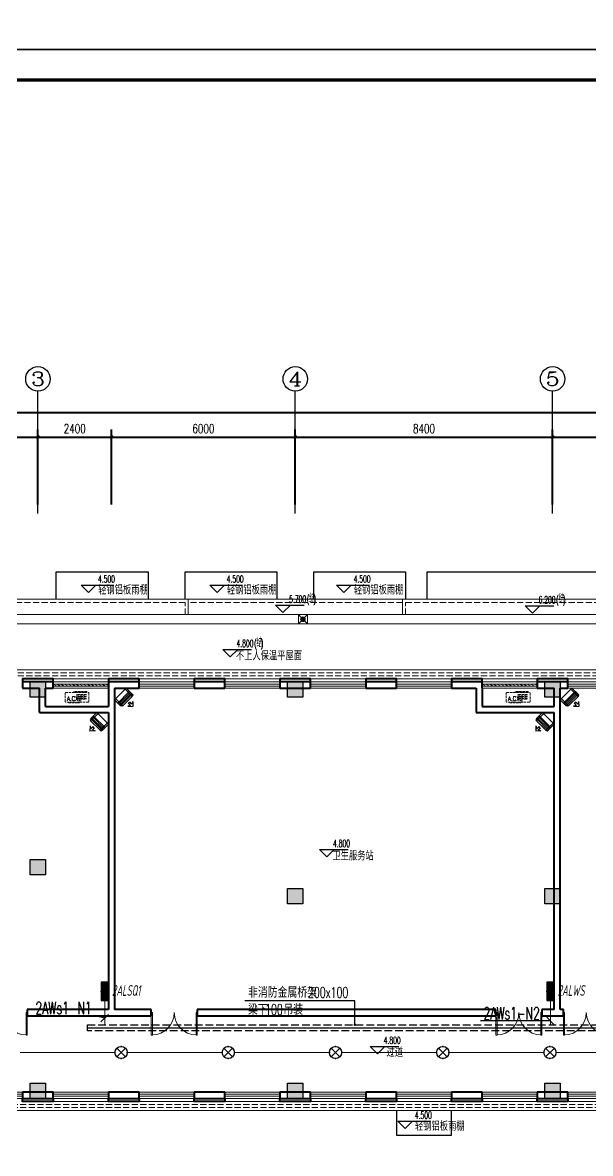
# Model space of a CAD drawing. Extents: x 491024 to 1725648, y 860327 to 1705161.
# Drawn here: x 662531 to 681063, y 1076258 to 1113194 of the extents above; entities that cross this region are included whole.
import ezdxf
from ezdxf.enums import TextEntityAlignment as Align

# ---------------------------------------------------------------- set-up
doc = ezdxf.new("R2010")
doc.units = 0
doc.header["$LTSCALE"] = 1000
doc.header["$MEASUREMENT"] = 0
doc.linetypes.add('DASH', pattern=[0.35, 0.25, -0.1])
doc.layers.get('Defpoints').update_dxf_attribs({"color": 8})
for name, color, linetype in [('A-AC', 8, 'Continuous'), ('AXIS', 8, 'Continuous'), ('AXIS_TEXT', 8, 'Continuous'), ('C-AXIS(轴号)', 8, 'Continuous'), ('C-AXIS-T(字)', 8, 'Continuous'), ('CABLETRAY_DIM', 3, 'Continuous'), ('CABLETRAY_DOTE', 5, 'Continuous'), ('CABLETRAY_FIRE', 1, 'DASH'), ('DIM-照明', 3, 'Continuous'), ('DIM_ELEV', 8, 'Continuous'), ('EQUIP-照明', 3, 'Continuous'), ('EQUIP-箱柜', 3, 'Continuous'), ('PUB_TEXT', 8, 'Continuous'), ('S-COLU-HATCH', 8, 'Continuous'), ('S-COLU-LINE1', 8, 'Continuous'), ('WIRE-照明', 2, 'Continuous'), ('图框', 140, 'Continuous'), ('立面', 8, 'Continuous')]:
    doc.layers.add(name, color=color, linetype=linetype)
for name, color, linetype, lineweight in [('LVTRY', 8, 'Continuous', 13), ('WALL', 8, 'Continuous', 40), ('WINDOW', 8, 'Continuous', 15), ('平面-分水线', 8, 'Continuous', 15), ('平面-排水沟', 8, 'Continuous', 15), ('平面-看线', 8, 'Continuous', 15), ('平面-空调预留孔', 8, 'Continuous', 15)]:
    doc.layers.add(name, color=color, linetype=linetype, lineweight=lineweight)
doc.styles.add('_TCH_AXIS', font='COMPLEX', dxfattribs={"bigfont": 'GBCBIG'})
doc.styles.add('_TCH_DIM', font='SIMPLEX.shx', dxfattribs={"width": 0.7, "bigfont": 'GBCBIG.shx'})
doc.styles.add('_TCH_DIM_T3', font='SIMPLEX', dxfattribs={"width": 0.705882, "bigfont": 'GBCBIG'})
doc.styles.add('_TCH_LABEL', font='simhei.ttf')
doc.styles.add('_TEL_DIM', font='SIMPLEX', dxfattribs={"width": 0.8, "height": 3.5, "bigfont": 'HZTXT'})
doc.styles.add('COMPLEX', font='COMPLEX')
doc.styles.add('HZTXT', font='gbeitc.shx', dxfattribs={"width": 0.8, "height": 400, "bigfont": 'hztxt.shx'})
doc.styles.get("Standard").update_dxf_attribs({"font": 'gbenor.shx', "bigfont": 'gbcbig.shx'})
doc.dimstyles.new('_TCH_ARCH&&100', dxfattribs={"dimtxt": 297.5, "dimasz": 100, "dimexe": 250, "dimexo": 300, "dimgap": 126.25, "dimtad": 1, "dimdec": 0, "dimzin": 0, "dimdsep": 46, "dimtxsty": '_TCH_DIM_T3', "dimblk": 'ARCHTICK', "dimcen": 0.09, "dimclrt": 7, "dimazin": 2, "dimtfac": 1, "dimtdec": 0, "dimtix": 1, "dimtmove": 2, "dimatfit": 3, "dimfxl": 1, "dimtolj": 1, "dimtzin": 0, "dimarcsym": 0})

# ---------------------------------------------------------------- blocks, each defined once
blk = doc.blocks.new('QER5Y5WE3')
for p, q in [((-194, 188), (-1, 388)), ((72, 389), (-156, 153)), ((389, 14), (0, 389)), ((72, 389), (387, 86)), ((236, 408), (404, 419)), ((326, 383), (236, 408)), ((326, 383), (253, 308)), ((399, 251), (404, 419)), ((194, -188), (-194, 188)), ((292, -73), (-90, 296)), ((321, -43), (-61, 326)), ((360, -17), (-29, 359)), ((387, 86), (159, -151)), ((388, 13), (194, -188)), ((297, 307), (253, 308)), ((299, 264), (297, 307)), ((372, 340), (299, 264)), ((399, 251), (372, 340))]:
    blk.add_line(p, q)
for centre, start, end in [((36, 352), 46.0154, 136.0154), ((351, 49), 316.0154, 46.0154)]:
    blk.add_arc(centre, 51.3, start, end)
blk = doc.blocks.new('$lvtry$00000171')
for p, q in [((-74, 11), (-11, 74)), ((-70, -27), (27, 70)), ((-53, -53), (53, 53)), ((-27, -70), (70, 27)), ((11, -74), (74, -11))]:
    blk.add_line(p, q)
blk.add_circle((0, 0), 75)
blk.add_point((0, 0))
blk = doc.blocks.new('R5T6Y7TRF')
at = {"layer": '平面-分水线', "elevation": -134}
blk.add_lwpolyline([(392485, -26438), (392785, -26438), (392785, -26738), (392485, -26738)], close=True, dxfattribs=at)
for points in [[(392485, -26438), (392582, -26534)], [(392688, -26534), (392785, -26438)], [(392485, -26738), (392593, -26629)], [(392676, -26629), (392785, -26738)]]:
    blk.add_lwpolyline(points, dxfattribs=at)
at = {"layer": 'LVTRY'}
blk.add_blockref('$lvtry$00000171', (392635, -26588, -134), dxfattribs=at)
blk = doc.blocks.new('ferre')
at = {"layer": '平面-空调预留孔', "linetype": 'DASH', "ltscale": 0.3}
for p, q in [((93393, 115403), (93393, 115393)), ((93403, 115383), (93756, 115383)), ((93766, 115393), (93766, 115403))]:
    blk.add_line(p, q, dxfattribs=at)
blk.add_lwpolyline([(94046, 115403), (93306, 115403, -0.414214), (93286, 115423), (93286, 115693, -0.414214), (93306, 115713), (94046, 115713, -0.414214), (94066, 115693), (94066, 115423, -0.414214)], format="xyb", close=True, dxfattribs=at)
for points in [[(93997, 115743), (93577, 115743), (93577, 115727), (93997, 115727)], [(93975, 115655), (93660, 115655), (93660, 115626), (93975, 115626)], [(93975, 115589), (93660, 115589), (93660, 115560), (93975, 115560)], [(93975, 115523), (93660, 115523), (93660, 115494), (93975, 115494)]]:
    blk.add_lwpolyline(points, close=True, dxfattribs=at)
for centre, start, end in [((93403, 115393), 180, 270), ((93756, 115393), 270, 0)]:
    blk.add_arc(centre, 10, start, end, dxfattribs=at)
at = {"layer": '平面-空调预留孔', "linetype": 'DASH', "ltscale": 0.3, "style": '_TCH_DIM', "width": 0.705882}
blk.add_text('A.CX2', height=146.9, dxfattribs=at).set_placement((93345, 115443))
blk = doc.blocks.new('fergve')
blk.add_blockref('ferre', (25670, -60416))
blk = doc.blocks.new('rewerwer')
at = {"layer": 'S-COLU-HATCH'}
h = blk.add_hatch(color=256, dxfattribs=at)
h.dxf.hatch_style = 1
h.paths.add_polyline_path([(1301538, 1151056), (1302038, 1151056), (1302038, 1150556), (1301538, 1150556)])
h = blk.add_hatch(color=256, dxfattribs=at)
h.dxf.hatch_style = 1
h.paths.add_polyline_path([(1309938, 1151056), (1310438, 1151056), (1310438, 1150556), (1309938, 1150556)])
h = blk.add_hatch(color=256, dxfattribs=at)
h.dxf.hatch_style = 1
h.paths.add_polyline_path([(1318338, 1151056), (1318838, 1151056), (1318838, 1150556), (1318338, 1150556)])
h = blk.add_hatch(color=256, dxfattribs=at)
h.dxf.hatch_style = 1
h.paths.add_polyline_path([(1301538, 1145256), (1302038, 1145256), (1302038, 1144756), (1301538, 1144756)])
h = blk.add_hatch(color=256, dxfattribs=at)
h.dxf.hatch_style = 1
h.paths.add_polyline_path([(1309938, 1144306), (1310438, 1144306), (1310438, 1143806), (1309938, 1143806)])
h = blk.add_hatch(color=256, dxfattribs=at)
h.dxf.hatch_style = 1
h.paths.add_polyline_path([(1318338, 1144306), (1318838, 1144306), (1318838, 1143806), (1318338, 1143806)])
h = blk.add_hatch(color=256, dxfattribs=at)
h.dxf.hatch_style = 1
h.paths.add_polyline_path([(1301538, 1137956), (1302038, 1137956), (1302038, 1137456), (1301538, 1137456)])
h = blk.add_hatch(color=256, dxfattribs=at)
h.dxf.hatch_style = 1
h.paths.add_polyline_path([(1309938, 1137956), (1310438, 1137956), (1310438, 1137456), (1309938, 1137456)])
h = blk.add_hatch(color=256, dxfattribs=at)
h.dxf.hatch_style = 1
h.paths.add_polyline_path([(1318338, 1137956), (1318838, 1137956), (1318838, 1137456), (1318338, 1137456)])
at = {"layer": 'S-COLU-LINE1'}
for points in [[(1301538, 1151056), (1302038, 1151056), (1302038, 1150556), (1301538, 1150556)], [(1309938, 1151056), (1310438, 1151056), (1310438, 1150556), (1309938, 1150556)], [(1318338, 1151056), (1318838, 1151056), (1318838, 1150556), (1318338, 1150556)], [(1301538, 1145256), (1302038, 1145256), (1302038, 1144756), (1301538, 1144756)], [(1309938, 1144306), (1310438, 1144306), (1310438, 1143806), (1309938, 1143806)], [(1318338, 1144306), (1318838, 1144306), (1318838, 1143806), (1318338, 1143806)], [(1301538, 1137956), (1302038, 1137956), (1302038, 1137456), (1301538, 1137456)], [(1309938, 1137956), (1310438, 1137956), (1310438, 1137456), (1309938, 1137456)], [(1318338, 1137956), (1318838, 1137956), (1318838, 1137456), (1318338, 1137456)]]:
    blk.add_lwpolyline(points, close=True, dxfattribs=at)
blk = doc.blocks.new('_ArchTick')
at = {"color": 0, "linetype": 'ByBlock', "const_width": 0.4}
blk.add_lwpolyline([(-0.5, -0.5), (0.5, 0.5)], dxfattribs=at)
blk = doc.blocks.new('*D293')
at = {"layer": 'AXIS', "color": 0, "lineweight": -2, "transparency": 16777216}
for p, q in [((1293188, 1079648), (1293188, 1082898)), ((1293188, 1082648), (1365088, 1082648)), ((1365088, 1079648), (1365088, 1082898))]:
    blk.add_line(p, q, dxfattribs=at)
at = {"layer": 'Defpoints', "color": 0, "transparency": 16777216}
for p in [(1365088, 1082648), (1293188, 1079348), (1365088, 1079348)]:
    blk.add_point(p, dxfattribs=at)
at = {"layer": 'AXIS', "color": 0, "lineweight": -2, "transparency": 16777216, "xscale": 100, "yscale": 100, "zscale": 100, "rotation": 180}
blk.add_blockref('_ArchTick', (1293188, 1082648), dxfattribs=at)
at = {"layer": 'AXIS', "color": 0, "lineweight": -2, "transparency": 16777216, "xscale": 100, "yscale": 100, "zscale": 100}
blk.add_blockref('_ArchTick', (1365088, 1082648), dxfattribs=at)
at = {"layer": 'AXIS', "color": 7, "transparency": 16777216, "insert": (1329138, 1082923), "char_height": 297.5, "attachment_point": 5, "style": '_TCH_DIM_T3'}
blk.add_mtext('\\A1;71900', dxfattribs=at)
blk = doc.blocks.new('*D297')
at = {"layer": 'AXIS', "color": 0, "lineweight": -2, "transparency": 16777216}
for p, q in [((1296538, 1079648), (1296538, 1082098)), ((1301788, 1079648), (1301788, 1082098)), ((1296538, 1081848), (1301788, 1081848))]:
    blk.add_line(p, q, dxfattribs=at)
at = {"layer": 'Defpoints', "color": 0, "transparency": 16777216}
for p in [(1301788, 1081848), (1296538, 1079348), (1301788, 1079348)]:
    blk.add_point(p, dxfattribs=at)
at = {"layer": 'AXIS', "color": 0, "lineweight": -2, "transparency": 16777216, "xscale": 100, "yscale": 100, "zscale": 100, "rotation": 180}
blk.add_blockref('_ArchTick', (1296538, 1081848), dxfattribs=at)
at = {"layer": 'AXIS', "color": 0, "lineweight": -2, "transparency": 16777216, "xscale": 100, "yscale": 100, "zscale": 100}
blk.add_blockref('_ArchTick', (1301788, 1081848), dxfattribs=at)
at = {"layer": 'AXIS', "color": 7, "transparency": 16777216, "insert": (1299163, 1082123), "char_height": 297.5, "attachment_point": 5, "style": '_TCH_DIM_T3'}
blk.add_mtext('\\A1;5250', dxfattribs=at)
blk = doc.blocks.new('*D298')
at = {"layer": 'AXIS', "color": 0, "lineweight": -2, "transparency": 16777216}
for p, q in [((1301788, 1079648), (1301788, 1082098)), ((1304188, 1079648), (1304188, 1082098)), ((1301788, 1081848), (1304188, 1081848))]:
    blk.add_line(p, q, dxfattribs=at)
at = {"layer": 'Defpoints', "color": 0, "transparency": 16777216}
for p in [(1304188, 1081848), (1301788, 1079348), (1304188, 1079348)]:
    blk.add_point(p, dxfattribs=at)
at = {"layer": 'AXIS', "color": 0, "lineweight": -2, "transparency": 16777216, "xscale": 100, "yscale": 100, "zscale": 100, "rotation": 180}
blk.add_blockref('_ArchTick', (1301788, 1081848), dxfattribs=at)
at = {"layer": 'AXIS', "color": 0, "lineweight": -2, "transparency": 16777216, "xscale": 100, "yscale": 100, "zscale": 100}
blk.add_blockref('_ArchTick', (1304188, 1081848), dxfattribs=at)
at = {"layer": 'AXIS', "color": 7, "transparency": 16777216, "insert": (1302988, 1082123), "char_height": 297.5, "attachment_point": 5, "style": '_TCH_DIM_T3'}
blk.add_mtext('\\A1;2400', dxfattribs=at)
blk = doc.blocks.new('*D299')
at = {"layer": 'AXIS', "color": 0, "lineweight": -2, "transparency": 16777216}
for p, q in [((1304188, 1079648), (1304188, 1082098)), ((1310188, 1079648), (1310188, 1082098)), ((1304188, 1081848), (1310188, 1081848))]:
    blk.add_line(p, q, dxfattribs=at)
at = {"layer": 'Defpoints', "color": 0, "transparency": 16777216}
for p in [(1310188, 1081848), (1304188, 1079348), (1310188, 1079348)]:
    blk.add_point(p, dxfattribs=at)
at = {"layer": 'AXIS', "color": 0, "lineweight": -2, "transparency": 16777216, "xscale": 100, "yscale": 100, "zscale": 100, "rotation": 180}
blk.add_blockref('_ArchTick', (1304188, 1081848), dxfattribs=at)
at = {"layer": 'AXIS', "color": 0, "lineweight": -2, "transparency": 16777216, "xscale": 100, "yscale": 100, "zscale": 100}
blk.add_blockref('_ArchTick', (1310188, 1081848), dxfattribs=at)
at = {"layer": 'AXIS', "color": 7, "transparency": 16777216, "insert": (1307188, 1082123), "char_height": 297.5, "attachment_point": 5, "style": '_TCH_DIM_T3'}
blk.add_mtext('\\A1;6000', dxfattribs=at)
blk = doc.blocks.new('*D300')
at = {"layer": 'AXIS', "color": 0, "lineweight": -2, "transparency": 16777216}
for p, q in [((1310188, 1079648), (1310188, 1082098)), ((1318588, 1079648), (1318588, 1082098)), ((1310188, 1081848), (1318588, 1081848))]:
    blk.add_line(p, q, dxfattribs=at)
at = {"layer": 'Defpoints', "color": 0, "transparency": 16777216}
for p in [(1318588, 1081848), (1310188, 1079348), (1318588, 1079348)]:
    blk.add_point(p, dxfattribs=at)
at = {"layer": 'AXIS', "color": 0, "lineweight": -2, "transparency": 16777216, "xscale": 100, "yscale": 100, "zscale": 100, "rotation": 180}
blk.add_blockref('_ArchTick', (1310188, 1081848), dxfattribs=at)
at = {"layer": 'AXIS', "color": 0, "lineweight": -2, "transparency": 16777216, "xscale": 100, "yscale": 100, "zscale": 100}
blk.add_blockref('_ArchTick', (1318588, 1081848), dxfattribs=at)
at = {"layer": 'AXIS', "color": 7, "transparency": 16777216, "insert": (1314388, 1082123), "char_height": 297.5, "attachment_point": 5, "style": '_TCH_DIM_T3'}
blk.add_mtext('\\A1;8400', dxfattribs=at)
blk = doc.blocks.new('*D301')
at = {"layer": 'AXIS', "color": 0, "lineweight": -2, "transparency": 16777216}
for p, q in [((1318588, 1079648), (1318588, 1082098)), ((1323838, 1079648), (1323838, 1082098)), ((1318588, 1081848), (1323838, 1081848))]:
    blk.add_line(p, q, dxfattribs=at)
at = {"layer": 'Defpoints', "color": 0, "transparency": 16777216}
for p in [(1323838, 1081848), (1318588, 1079348), (1323838, 1079348)]:
    blk.add_point(p, dxfattribs=at)
at = {"layer": 'AXIS', "color": 0, "lineweight": -2, "transparency": 16777216, "xscale": 100, "yscale": 100, "zscale": 100, "rotation": 180}
blk.add_blockref('_ArchTick', (1318588, 1081848), dxfattribs=at)
at = {"layer": 'AXIS', "color": 0, "lineweight": -2, "transparency": 16777216, "xscale": 100, "yscale": 100, "zscale": 100}
blk.add_blockref('_ArchTick', (1323838, 1081848), dxfattribs=at)
at = {"layer": 'AXIS', "color": 7, "transparency": 16777216, "insert": (1321213, 1082123), "char_height": 297.5, "attachment_point": 5, "style": '_TCH_DIM_T3'}
blk.add_mtext('\\A1;5250', dxfattribs=at)
blk = doc.blocks.new('$DorLib2D$00000002')
for p, q in [((-0.5, 0), (-0.5, 0.4875)), ((-0.475, 0.4875), (-0.5, 0.4875)), ((-0.475, 0), (-0.475, 0.4875)), ((0.475, 0), (0.475, 0.4875)), ((0.475, 0.4875), (0.5, 0.4875)), ((0.5, 0), (0.5, 0.4875)), ((-0.5, 0), (-0.475, 0)), ((0.5, 0), (0.475, 0))]:
    blk.add_line(p, q)
at = {"lineweight": 13}
for centre, start, end in [((-0.4875, 0), 0, 88.53072), ((0.4875, 0), 91.46928, 180)]:
    blk.add_arc(centre, 0.4875, start, end, dxfattribs=at)
blk = doc.blocks.new('$WINLIB2D$00000001')
at = {"color": 0}
for points in [[(-0.5, 0.5), (-0.5, -0.5)], [(-0.5, 0.5), (0.5, 0.5)], [(0.5, -0.5), (0.5, 0.5)], [(0.5, 0.167), (-0.5, 0.167)], [(0.5, -0.167), (-0.5, -0.167)], [(-0.5, -0.5), (0.5, -0.5)]]:
    blk.add_lwpolyline(points, dxfattribs=at)
blk = doc.blocks.new('$WINLIB2D$00000039')
at = {"color": 0}
for points in [[(-0.5, 0.5), (-0.5, -0.5)], [(0.5, 0.5), (-0.5, 0.5)], [(0.5, -0.5), (0.5, 0.5)], [(-0.5, 0.167), (0.5, 0.167)], [(-0.452, -0.167), (-0.5, 0.084)], [(-0.384, -0.167), (-0.448, 0.167)], [(-0.316, -0.167), (-0.38, 0.167)], [(-0.248, -0.167), (-0.312, 0.167)], [(-0.18, -0.167), (-0.244, 0.167)], [(-0.112, -0.167), (-0.176, 0.167)], [(-0.044, -0.167), (-0.108, 0.167)], [(0.024, -0.167), (-0.04, 0.167)], [(0.092, -0.167), (0.028, 0.167)], [(0.16, -0.167), (0.096, 0.167)], [(0.228, -0.167), (0.164, 0.167)], [(0.296, -0.167), (0.232, 0.167)], [(0.364, -0.167), (0.3, 0.167)], [(0.432, -0.167), (0.368, 0.167)], [(0.5, -0.167), (0.436, 0.167)], [(-0.5, -0.167), (0.5, -0.167)], [(0.5, -0.5), (-0.5, -0.5)]]:
    blk.add_lwpolyline(points, dxfattribs=at)
blk = doc.blocks.new('_AXISO')
blk.add_circle((0, 0), 0.5)
at = {"layer": 'AXIS_TEXT', "style": 'COMPLEX', "width": 1.041667}
blk.add_attdef('A', text='', height=0.56, dxfattribs=at).set_placement((-0.25, -0.28), (0.25, -0.28), align=Align.FIT)
blk = doc.blocks.new('$equip$00002539')
for p, q in [((-0.354, 0.354), (0.354, -0.354)), ((0.354, 0.354), (-0.354, -0.354))]:
    blk.add_line(p, q)
at = {"const_width": 0.04}
blk.add_lwpolyline([(-0.5, 0, 1), (0.5, 0, 1), (-0.5, 0, 0.911406)], format="xyb", dxfattribs=at)
blk.add_circle((0, 0), 0.5)
for p in [(-0.5, 0), (0, 0.5), (0.5, 0), (0, -0.5)]:
    blk.add_point(p)
at = {"color": 7, "style": '_TEL_DIM', "flags": 1}
blk.add_attdef('A', text='', height=0.00002, dxfattribs=at).set_placement((0, 0), align=Align.MIDDLE_CENTER)
blk = doc.blocks.new('*X189')
at = {"color": 0}
for p, q in [((-250, 33), (-83, 200)), ((-250, 68), (-118, 200)), ((-250, 104), (-154, 200)), ((-250, 139), (-189, 200)), ((-250, 174), (-224, 200)), ((-247, 0), (-47, 200)), ((-212, 0), (-12, 200)), ((-177, 0), (23, 200)), ((-141, 0), (59, 200)), ((-106, 0), (94, 200)), ((-71, 0), (129, 200)), ((-35, 0), (165, 200)), ((0, 0), (200, 200)), ((35, 0), (235, 200)), ((71, 0), (250, 179)), ((106, 0), (250, 144)), ((141, 0), (250, 109)), ((177, 0), (250, 73)), ((212, 0), (250, 38)), ((247, 0), (250, 3))]:
    blk.add_line(p, q, dxfattribs=at)
blk = doc.blocks.new('$equip$00001421')
for p, q in [((0.75, 0.6), (-0.75, 0.6)), ((-0.75, 0.6), (-0.75, 0)), ((-0.75, 0), (0.75, 0)), ((0.75, 0), (0.75, 0.6))]:
    blk.add_line(p, q)
at = {"const_width": 0.6}
blk.add_lwpolyline([(-0.75, 0.3), (0.75, 0.3)], dxfattribs=at)
for p in [(-0.75, 0.3), (0, 0.6), (0, 0), (0.75, 0.3)]:
    blk.add_point(p)
at = {"xscale": 0.00300000000061118, "yscale": 0.00300000000061118, "zscale": 0.00300000000061118}
blk.add_blockref('*X189', (0, 0), dxfattribs=at)
at = {"style": '_TCH_LABEL', "flags": 9}
blk.add_attdef('A', (0, 0), '', height=0.00002, dxfattribs=at)
blk = doc.blocks.new('ASDASDFSGH')
at = {"layer": 'C-AXIS(轴号)', "color": 8}
for p, q in [((1301787.7, 1079347.8), (1301787.7, 1083347.8)), ((1310187.7, 1079347.8), (1310187.7, 1083347.8)), ((1318587.7, 1079347.8), (1318587.7, 1083347.8))]:
    blk.add_line(p, q, dxfattribs=at)
at = {"layer": 'DIM_ELEV', "color": 8}
for p, q in [((1303433.3, 1076773.2), (1303193.3, 1077013.2)), ((1303193.3, 1077013.2), (1304242.9, 1077013.2)), ((1303433.3, 1076773.2), (1303673.3, 1077013.2)), ((1307633.3, 1076773.2), (1307393.3, 1077013.2)), ((1307393.3, 1077013.2), (1308442.9, 1077013.2)), ((1307633.3, 1076773.2), (1307873.3, 1077013.2)), ((1311776.7, 1076773.2), (1311536.7, 1077013.2)), ((1311536.7, 1077013.2), (1312586.3, 1077013.2)), ((1311776.7, 1076773.2), (1312016.7, 1077013.2)), ((1309786.1, 1076117.4), (1309546.1, 1076357.4)), ((1309546.1, 1076357.4), (1310481.4, 1076357.4)), ((1309786.1, 1076117.4), (1310026.1, 1076357.4)), ((1317928.1, 1076096.4), (1317688.1, 1076336.4)), ((1317688.1, 1076336.4), (1318623.4, 1076336.4)), ((1317928.1, 1076096.4), (1318168.1, 1076336.4)), ((1308067.1, 1074669.6), (1307827.1, 1074909.6)), ((1307827.1, 1074909.6), (1308762.4, 1074909.6)), ((1308067.1, 1074669.6), (1308307.1, 1074909.6)), ((1311219.9, 1068133.7), (1310979.9, 1068373.7)), ((1310979.9, 1068373.7), (1311915.2, 1068373.7)), ((1311219.9, 1068133.7), (1311459.9, 1068373.7)), ((1312872.8, 1061704.2), (1312632.8, 1061944.2)), ((1312632.8, 1061944.2), (1313568.1, 1061944.2)), ((1312872.8, 1061704.2), (1313112.8, 1061944.2)), ((1313775, 1059257.9), (1313535, 1059497.9)), ((1313535, 1059497.9), (1314584.6, 1059497.9)), ((1313775, 1059257.9), (1314015, 1059497.9))]:
    blk.add_line(p, q, dxfattribs=at)
at = {"layer": 'WALL', "color": 8}
for p, q in [((1301937.7, 1073847.8), (1301287.7, 1073847.8)), ((1301287.7, 1073847.8), (1301287.7, 1073647.8)), ((1302287.7, 1073847.8), (1301937.7, 1073847.8)), ((1302287.7, 1073647.8), (1302287.7, 1073847.8)), ((1304187.7, 1073847.8), (1304087.7, 1073847.8)), ((1304087.7, 1073847.8), (1304087.7, 1073647.8)), ((1305087.7, 1073847.8), (1304187.7, 1073847.8)), ((1305087.7, 1073647.8), (1305087.7, 1073847.8)), ((1307887.7, 1073847.8), (1306887.7, 1073847.8)), ((1306887.7, 1073847.8), (1306887.7, 1073647.8)), ((1307887.7, 1073647.8), (1307887.7, 1073847.8)), ((1310687.7, 1073847.8), (1309687.7, 1073847.8)), ((1309687.7, 1073847.8), (1309687.7, 1073647.8)), ((1310687.7, 1073647.8), (1310687.7, 1073847.8)), ((1313487.7, 1073847.8), (1312487.7, 1073847.8)), ((1312487.7, 1073847.8), (1312487.7, 1073647.8)), ((1313487.7, 1073647.8), (1313487.7, 1073847.8)), ((1316187.7, 1073847.8), (1315287.7, 1073847.8)), ((1315287.7, 1073847.8), (1315287.7, 1073647.8)), ((1316287.7, 1073847.8), (1316187.7, 1073847.8)), ((1316287.7, 1073647.8), (1316287.7, 1073847.8)), ((1318737.7, 1073847.8), (1318087.7, 1073847.8)), ((1318087.7, 1073847.8), (1318087.7, 1073647.8)), ((1319087.7, 1073847.8), (1318737.7, 1073847.8)), ((1319087.7, 1073647.8), (1319087.7, 1073847.8)), ((1301287.7, 1073647.8), (1301837.7, 1073647.8)), ((1301837.7, 1072847.8), (1301837.7, 1073647.8)), ((1302037.7, 1073647.8), (1302287.7, 1073647.8)), ((1302037.7, 1073047.8), (1302037.7, 1073647.8)), ((1304087.7, 1073647.8), (1304087.7, 1073047.8)), ((1304287.7, 1073647.8), (1304287.7, 1072947.8)), ((1304287.7, 1073647.8), (1305087.7, 1073647.8)), ((1306887.7, 1073647.8), (1307887.7, 1073647.8)), ((1309687.7, 1073647.8), (1310687.7, 1073647.8)), ((1312487.7, 1073647.8), (1313487.7, 1073647.8)), ((1315287.7, 1073647.8), (1316087.7, 1073647.8)), ((1316087.7, 1073647.8), (1316087.7, 1072847.8)), ((1316287.7, 1073647.8), (1316287.7, 1073047.8)), ((1318087.7, 1073647.8), (1318637.7, 1073647.8)), ((1318637.7, 1073047.8), (1318637.7, 1073647.8)), ((1318837.7, 1072947.8), (1318837.7, 1073647.8)), ((1318837.7, 1073647.8), (1319087.7, 1073647.8)), ((1302037.7, 1073047.8), (1304087.7, 1073047.8)), ((1316287.7, 1073047.8), (1318637.7, 1073047.8)), ((1301837.7, 1072847.8), (1304087.7, 1072847.8)), ((1304087.7, 1072847.8), (1304087.7, 1063147.8)), ((1304287.7, 1072947.8), (1304287.7, 1063147.8)), ((1316087.7, 1072847.8), (1318637.7, 1072847.8)), ((1318637.7, 1063147.8), (1318637.7, 1072847.8)), ((1318837.7, 1063147.8), (1318837.7, 1072947.8)), ((1304087.7, 1063147.8), (1301437.7, 1063147.8)), ((1301437.7, 1063147.8), (1301437.7, 1062947.8)), ((1305487.7, 1063147.8), (1304287.7, 1063147.8)), ((1305487.7, 1062947.8), (1305487.7, 1063147.8)), ((1316737.7, 1063147.8), (1306987.7, 1063147.8)), ((1306987.7, 1063147.8), (1306987.7, 1062947.8)), ((1316737.7, 1062947.8), (1316737.7, 1063147.8)), ((1318637.7, 1063147.8), (1318237.7, 1063147.8)), ((1318237.7, 1063147.8), (1318237.7, 1062947.8)), ((1318937.7, 1063147.8), (1318837.7, 1063147.8)), ((1318937.7, 1062947.8), (1318937.7, 1063147.8)), ((1301437.7, 1062947.8), (1304187.7, 1062947.8)), ((1304187.7, 1062947.8), (1305487.7, 1062947.8)), ((1306987.7, 1062947.8), (1316737.7, 1062947.8)), ((1318237.7, 1062947.8), (1318737.7, 1062947.8)), ((1318737.7, 1062947.8), (1318937.7, 1062947.8)), ((1302287.7, 1060447.8), (1301287.7, 1060447.8)), ((1301287.7, 1060447.8), (1301287.7, 1060247.8)), ((1302287.7, 1060247.8), (1302287.7, 1060447.8)), ((1305087.7, 1060447.8), (1304087.7, 1060447.8)), ((1304087.7, 1060447.8), (1304087.7, 1060247.8)), ((1305087.7, 1060247.8), (1305087.7, 1060447.8)), ((1307887.7, 1060447.8), (1306887.7, 1060447.8)), ((1306887.7, 1060447.8), (1306887.7, 1060247.8)), ((1307887.7, 1060247.8), (1307887.7, 1060447.8)), ((1310687.7, 1060447.8), (1309687.7, 1060447.8)), ((1309687.7, 1060447.8), (1309687.7, 1060247.8)), ((1310687.7, 1060247.8), (1310687.7, 1060447.8)), ((1313487.9, 1060447.8), (1312487.7, 1060447.8)), ((1312487.7, 1060447.8), (1312487.7, 1060247.8)), ((1313487.9, 1060247.8), (1313487.9, 1060447.8)), ((1316287.9, 1060447.8), (1315287.9, 1060447.8)), ((1315287.9, 1060447.8), (1315287.9, 1060247.8)), ((1316287.9, 1060247.8), (1316287.9, 1060447.8)), ((1319087.7, 1060447.8), (1318087.9, 1060447.8)), ((1318087.9, 1060447.8), (1318087.9, 1060247.8)), ((1319087.7, 1060247.8), (1319087.7, 1060447.8)), ((1301287.7, 1060247.8), (1302287.7, 1060247.8)), ((1304087.7, 1060247.8), (1305087.7, 1060247.8)), ((1306887.7, 1060247.8), (1307887.7, 1060247.8)), ((1309687.7, 1060247.8), (1310687.7, 1060247.8)), ((1312487.7, 1060247.8), (1313487.9, 1060247.8)), ((1315287.9, 1060247.8), (1316287.9, 1060247.8)), ((1318087.9, 1060247.8), (1319087.7, 1060247.8))]:
    blk.add_line(p, q, dxfattribs=at)
for points in [[(1302287.7, 1073847.8), (1302287.7, 1073947.8), (1301287.7, 1073947.8), (1301287.7, 1073847.8)], [(1305087.7, 1073847.8), (1305087.7, 1073947.8), (1304087.7, 1073947.8), (1304087.7, 1073847.8)], [(1307887.7, 1073847.8), (1307887.7, 1073947.8), (1306887.7, 1073947.8), (1306887.7, 1073847.8)], [(1310687.7, 1073847.8), (1310687.7, 1073947.8), (1309687.7, 1073947.8), (1309687.7, 1073847.8)], [(1313487.7, 1073847.8), (1313487.7, 1073947.8), (1312487.7, 1073947.8), (1312487.7, 1073847.8)], [(1316287.7, 1073847.8), (1316287.7, 1073947.8), (1315287.7, 1073947.8), (1315287.7, 1073847.8)], [(1319087.7, 1073847.8), (1319087.7, 1073947.8), (1318087.7, 1073947.8), (1318087.7, 1073847.8)], [(1302287.7, 1060247.8), (1302287.7, 1060147.8), (1301287.7, 1060147.8), (1301287.7, 1060247.8)], [(1305087.7, 1060247.8), (1305087.7, 1060147.8), (1304087.7, 1060147.8), (1304087.7, 1060247.8)], [(1307887.7, 1060247.8), (1307887.7, 1060147.8), (1306887.7, 1060147.8), (1306887.7, 1060247.8)], [(1310687.7, 1060247.8), (1310687.7, 1060147.8), (1309687.7, 1060147.8), (1309687.7, 1060247.8)], [(1313487.3, 1060247.8), (1313487.3, 1060147.8), (1312487.3, 1060147.8), (1312487.3, 1060247.8)], [(1316287.7, 1060247.8), (1316287.7, 1060147.8), (1315287.7, 1060147.8), (1315287.7, 1060247.8)], [(1319087.7, 1060247.8), (1319087.7, 1060147.8), (1318087.7, 1060147.8), (1318087.7, 1060247.8)]]:
    blk.add_lwpolyline(points, dxfattribs=at)
at = {"layer": '平面-排水沟', "color": 8}
blk.add_lwpolyline([(1293287.7, 1075747.8), (1327087.7, 1075747.8)], dxfattribs=at)
at = {"layer": '平面-看线', "color": 8}
for points in [[(1306687.7, 1076047.8), (1306687.7, 1076547.8), (1293087.7, 1076547.8), (1293087.7, 1073947.8)], [(1313687.7, 1076547.8), (1306687.7, 1076547.8)], [(1313687.7, 1076047.8), (1313687.7, 1076547.8), (1327587.7, 1076547.8), (1327587.7, 1073747.8), (1327387.7, 1073747.8)], [(1327087.7, 1073947.8), (1327087.7, 1076047.8), (1293287.7, 1076047.8), (1293287.7, 1073947.8)], [(1293287.7, 1074247.8), (1327087.7, 1074247.8)], [(1302287.7, 1073947.8), (1304087.7, 1073947.8)], [(1305087.7, 1073947.8), (1306887.7, 1073947.8)], [(1307887.7, 1073947.8), (1309687.7, 1073947.8)], [(1310687.7, 1073947.8), (1312487.7, 1073947.8)], [(1313487.7, 1073947.8), (1315287.7, 1073947.8)], [(1316287.7, 1073947.8), (1318087.7, 1073947.8)], [(1319087.7, 1073947.8), (1320887.7, 1073947.8)], [(1293087.7, 1060247.8), (1293087.7, 1059847.8), (1365587.7, 1059847.8), (1365587.7, 1070547.8), (1357887.7, 1070547.8), (1357887.7, 1072447.8), (1349137.7, 1072447.8)], [(1302287.7, 1060147.8), (1304087.7, 1060147.8)], [(1305087.7, 1060147.8), (1306887.7, 1060147.8)], [(1307887.7, 1060147.8), (1309687.7, 1060147.8)], [(1310687.3, 1060147.8), (1312487.3, 1060147.8)], [(1313487.7, 1060147.8), (1315287.7, 1060147.8)], [(1316287.7, 1060147.8), (1318087.7, 1060147.8)], [(1319087.7, 1060147.8), (1320887.7, 1060147.8)]]:
    blk.add_lwpolyline(points, dxfattribs=at)
at = {"layer": '平面-看线', "color": 8, "linetype": 'DASH', "ltscale": 0.8}
for points in [[(1306587.7, 1076047.8), (1306587.7, 1076447.8), (1293087.7, 1076447.8)], [(1313687.7, 1076447.8), (1306687.7, 1076447.8)], [(1313787.7, 1076047.8), (1313787.7, 1076447.8), (1327487.7, 1076447.8), (1327487.7, 1073847.8), (1327387.7, 1073847.8)], [(1293287.7, 1074147.8), (1327087.7, 1074147.8)], [(1293287.7, 1074047.8), (1327087.7, 1074047.8)], [(1293087.7, 1059947.8), (1365487.7, 1059947.8), (1365487.7, 1070447.8), (1357787.7, 1070447.8), (1357787.7, 1072347.8), (1349137.7, 1072347.8)], [(1293087.7, 1060047.8), (1365387.7, 1060047.8), (1365387.7, 1070347.8), (1357687.7, 1070347.8), (1357687.7, 1072247.8), (1349137.7, 1072247.8)]]:
    blk.add_lwpolyline(points, dxfattribs=at)
at = {"layer": '立面', "color": 8}
for points in [[(1302387.7, 1076547.8), (1302387.7, 1077447.8), (1305387.7, 1077447.8), (1305387.7, 1076547.8)], [(1306587.7, 1076547.8), (1306587.7, 1077447.8), (1309587.7, 1077447.8), (1309587.7, 1076547.8)], [(1310787.7, 1076547.8), (1310787.7, 1077447.8), (1313787.7, 1077447.8), (1313787.7, 1076547.8)], [(1314487.7, 1076547.8), (1314487.7, 1077447.8), (1326087.7, 1077447.8), (1326087.7, 1076547.8)], [(1313487.9, 1059847.8), (1313487.9, 1059047.8), (1315287.9, 1059047.8), (1315287.9, 1059847.8)]]:
    blk.add_lwpolyline(points, dxfattribs=at)
at = {"color": 8}
blk.add_blockref('R5T6Y7TRF', (917802.8, 1102485.4, 134.4), dxfattribs=at)
at = {"layer": 'A-AC', "color": 8, "linetype": 'ByBlock', "xscale": -1, "rotation": 181.0153936611568}
for p in [(1304478.6, 1073456.9), (1319028.6, 1073456.9)]:
    blk.add_blockref('QER5Y5WE3', p, dxfattribs=at)
at = {"layer": 'A-AC', "color": 8, "linetype": 'ByBlock', "rotation": 178.9846063388432}
for p in [(1303896.8, 1072656.9), (1318446.8, 1072656.9)]:
    blk.add_blockref('QER5Y5WE3', p, dxfattribs=at)
at = {"layer": 'C-AXIS(轴号)', "color": 8}
ref = blk.add_blockref('_AXISO', (1301787.7, 1083747.8), dxfattribs=dict(at, xscale=800, yscale=800, zscale=800))
ref.add_attrib('A', '3', dxfattribs={"layer": 'C-AXIS-T(字)', "height": 452.5, "style": '_TCH_AXIS', "width": 1.5}).set_placement((1301561.4, 1083521.5), (1302014, 1083521.5), align=Align.FIT)
ref = blk.add_blockref('_AXISO', (1310187.7, 1083747.8), dxfattribs=dict(at, xscale=800, yscale=800, zscale=800))
ref.add_attrib('A', '4', dxfattribs={"layer": 'C-AXIS-T(字)', "height": 452.5, "style": '_TCH_AXIS', "width": 1.3125}).set_placement((1309961.4, 1083521.5), (1310414, 1083521.5), align=Align.FIT)
ref = blk.add_blockref('_AXISO', (1318587.7, 1083747.8), dxfattribs=dict(at, xscale=800, yscale=800, zscale=800))
ref.add_attrib('A', '5', dxfattribs={"layer": 'C-AXIS-T(字)', "height": 452.5, "style": '_TCH_AXIS', "width": 1.5}).set_placement((1318361.4, 1083521.5), (1318814, 1083521.5), align=Align.FIT)
at = {"layer": 'S-COLU-LINE1', "color": 8}
blk.add_blockref('rewerwer', (0, -77208.4), dxfattribs=at)
at = {"layer": 'WINDOW', "color": 8}
for name, p, xscale, yscale, zscale, rotation in [('$WINLIB2D$00000039', (1303187.7, 1073747.8), -1800, -200, -1800, 359.9999999999763), ('$WINLIB2D$00000001', (1305987.7, 1073747.8), -1800, -200, -1800, 359.9999999999766), ('$WINLIB2D$00000001', (1308787.7, 1073747.8), 1800, -200, 1800, 359.9999999999766), ('$WINLIB2D$00000001', (1311587.7, 1073747.8), 1800, -200, 1800, 359.9999999999766), ('$WINLIB2D$00000001', (1314387.7, 1073747.8), 1800, -200, 1800, 359.9999999999766), ('$WINLIB2D$00000039', (1317187.7, 1073747.8), -1800, -200, -1800, 359.9999999999895), ('$WINLIB2D$00000001', (1319987.7, 1073747.8), 1800, -200, 1800, 359.9999999999869), ('$DorLib2D$00000002', (1300687.7, 1063047.8), 1500, -1500, 1500, 359.9999999999947), ('$DorLib2D$00000002', (1317487.7, 1063047.8), 1500, -1500, 1500, 359.9999999999945), ('$DorLib2D$00000002', (1319687.7, 1063047.8), 1500, -1500, 1500, 359.999999999673), ('$WINLIB2D$00000001', (1300387.7, 1060347.8), 1800, 200, 1800, 179.9999999999978), ('$WINLIB2D$00000001', (1303187.7, 1060347.8), -1800, 200, -1800, 179.9999999999978), ('$WINLIB2D$00000001', (1305987.7, 1060347.8), 1800, 200, 1800, 179.9999999999978), ('$WINLIB2D$00000001', (1308787.7, 1060347.8), 1800, 200, 1800, 179.9999999999978), ('$WINLIB2D$00000001', (1311587.7, 1060347.8), 1800, 200, 1800, 179.9999999999978), ('$WINLIB2D$00000001', (1314387.9, 1060347.8), 1800, 200, 1800, 179.9999999999978), ('$WINLIB2D$00000001', (1317187.9, 1060347.8), 1800, 200, 1800, 179.9999999999978), ('$WINLIB2D$00000001', (1319987.7, 1060347.8), -1800, 200, -1800, 179.9999999999978)]:
    blk.add_blockref(name, p, dxfattribs=dict(at, xscale=xscale, yscale=yscale, zscale=zscale, rotation=rotation))
at = {"layer": 'WINDOW', "color": 8, "xscale": 1500, "yscale": -1500, "zscale": 1500}
blk.add_blockref('$DorLib2D$00000002', (1306237.7, 1063047.8), dxfattribs=at)
at = {"layer": '平面-空调预留孔', "color": 8}
for p in [(1183716.8, 1018205.1), (1198116.8, 1018205.1)]:
    blk.add_blockref('fergve', p, dxfattribs=at)
at = {"layer": 'PUB_TEXT', "color": 8, "style": '_TCH_DIM'}
for s, height, width, p in [('4.500', 238, 0.494118, (1303748.5, 1077093.2)), ('4.500', 238, 0.494118, (1307948.5, 1077093.2)), ('4.500', 238, 0.494118, (1312091.9, 1077093.2)), ('(', 238, 0.494118, (1310561.4, 1076437.4)), ('结', 270.1, 0.7, (1310639.8, 1076437.4)), (')', 238, 0.494118, (1310777.4, 1076437.4)), ('(', 238, 0.494118, (1318703.4, 1076416.5)), ('结', 270.1, 0.7, (1318781.8, 1076416.5)), (')', 238, 0.494118, (1318919.4, 1076416.5)), ('5.700', 238, 0.494118, (1309987, 1076437.4)), ('6.200', 238, 0.494118, (1318129, 1076416.5)), ('4.800', 238, 0.494118, (1308268, 1074989.7)), ('(', 238, 0.494118, (1308842.4, 1074989.7)), ('结', 270.1, 0.7, (1308920.8, 1074989.7)), (')', 238, 0.494118, (1309058.4, 1074989.7)), ('4.800', 238, 0.494118, (1311420.8, 1068453.8)), ('4.800', 238, 0.494118, (1313073.7, 1062024.2)), ('4.500', 238, 0.494118, (1314090.2, 1059578))]:
    blk.add_text(s, height=height, dxfattribs=dict(at, width=width)).set_placement(p)
at = {"layer": 'PUB_TEXT', "color": 8}
for s, p in [('轻钢铝板雨棚', (1303751.6, 1076707.6)), ('轻钢铝板雨棚', (1307951.6, 1076707.6)), ('轻钢铝板雨棚', (1312095, 1076707.6)), ('不上人保温平屋面', (1308246.2, 1074558)), ('卫生服务站', (1311399.1, 1068022)), ('过道', (1313163.5, 1061602.8)), ('轻钢铝板雨棚', (1314093.3, 1059192.3))]:
    blk.add_text(s, height=270.07, dxfattribs=at).set_placement(p)
at = {"layer": 'AXIS', "color": 8}
for p1, p2, distance, picture, middle in [((1293187.7, 1079347.8), (1365087.7, 1079347.8), 3300, '*D293', (1329137.7, 1082922.8)), ((1296537.7, 1079347.8), (1301787.7, 1079347.8), 2500, '*D297', (1299162.7, 1082122.8)), ((1301787.7, 1079347.8), (1304187.7, 1079347.8), 2500, '*D298', (1302987.7, 1082122.8)), ((1304187.7, 1079347.8), (1310187.7, 1079347.8), 2500, '*D299', (1307187.7, 1082122.8)), ((1310187.7, 1079347.8), (1318587.7, 1079347.8), 2500, '*D300', (1314387.7, 1082122.8)), ((1318587.7, 1079347.8), (1323837.7, 1079347.8), 2500, '*D301', (1321212.7, 1082122.8))]:
    dim = blk.add_aligned_dim(p1=p1, p2=p2, distance=distance, dimstyle='_TCH_ARCH&&100', dxfattribs=at)
    dim.commit()
    dim.dimension.update_dxf_attribs({"geometry": picture, "text_midpoint": middle})

msp = doc.modelspace()

# ---------------------------------------------------------------- linework, layer by layer
at = {"layer": 'CABLETRAY_DIM'}
for p, q in [((673374.7, 1081237.6), (669781.7, 1081237.6)), ((673374.7, 1080459.7), (673374.7, 1081237.6))]:
    msp.add_line(p, q, dxfattribs=at)
at = {"layer": 'CABLETRAY_DIM', "const_width": 40}
msp.add_lwpolyline([(673374.7, 1080439.7, 1), (673374.7, 1080479.7, 1)], format="xyb", close=True, dxfattribs=at)
at = {"layer": 'CABLETRAY_DOTE'}
msp.add_line((664651.6, 1080359.7), (685090.2, 1080359.7), dxfattribs=at)
at = {"layer": 'CABLETRAY_FIRE'}
for p, q in [((664651.6, 1080259.7), (664651.6, 1080459.7)), ((664651.6, 1080459.7), (685090.2, 1080459.7)), ((685090.2, 1080259.7), (664651.6, 1080259.7))]:
    msp.add_line(p, q, dxfattribs=at)
at = {"layer": 'DIM-照明'}
for p, q in [((665334.7, 1080797.6), (665087.2, 1080550.1)), ((679884.7, 1080458.8), (679637.2, 1080706.3))]:
    msp.add_line(p, q, dxfattribs=at)
for points in [[(664903.9, 1080756.1), (662850.9, 1080756.1)], [(665211, 1080673.8), (664903.9, 1080756.1)], [(679639.9, 1080582.6), (677477.2, 1080582.6)], [(679761, 1080582.6), (679639.9, 1080582.6)]]:
    msp.add_lwpolyline(points, dxfattribs=at)
at = {"layer": 'WIRE-照明', "const_width": 35}
for points in [[(665211, 1081250.8), (665211, 1080459.7)], [(679761, 1081250.8), (679761, 1080459.7)], [(662445, 1079554.1), (665545, 1079554.1)], [(665945, 1079554.1), (669045, 1079554.1)], [(669445, 1079554.1), (672545, 1079554.1)], [(672945, 1079554.1), (676045, 1079554.1)], [(676445, 1079554.1), (679545, 1079554.1)], [(679945, 1079554.1), (683045, 1079554.1)]]:
    msp.add_lwpolyline(points, dxfattribs=at)
at = {"layer": '图框'}
for points in [[(640213, 1112318.7), (745313, 1112318.7), (745313, 1171718.7), (640213, 1171718.7)], [(640213, 1052918.7), (745313, 1052918.7), (745313, 1112318.7), (640213, 1112318.7)]]:
    msp.add_lwpolyline(points, close=True, dxfattribs=at)
at = {"layer": '图框', "const_width": 100}
msp.add_lwpolyline([(642713, 1053918.7), (744313, 1053918.7), (744313, 1111318.7), (642713, 1111318.7)], close=True, dxfattribs=at)

# ---------------------------------------------------------------- block references
at = {"layer": 'EQUIP-照明', "xscale": 400, "yscale": 400, "zscale": 400}
for p in [(665745, 1079554.1), (669245, 1079554.1), (672745, 1079554.1), (676245, 1079554.1), (679745, 1079554.1)]:
    msp.add_blockref('$equip$00002539', p, dxfattribs=at)
at = {"layer": 'EQUIP-箱柜', "xscale": 400, "yscale": 400, "zscale": 400, "rotation": 90}
for p in [(665331, 1081550.8), (679881, 1081550.8)]:
    msp.add_blockref('$equip$00001421', p, dxfattribs=at)
at = {"layer": 'WALL', "color": 252}
msp.add_blockref('ASDASDFSGH', (-638756.7, 17808.4), dxfattribs=at)

# ---------------------------------------------------------------- texts
at = {"layer": 'CABLETRAY_DIM', "color": 7, "style": '_TEL_DIM'}
for s, width, p in [('非消防金属桥架', 0.8, (669886.7, 1081342.6)), ('200x100', 0.64, (671846.7, 1081342.6)), ('梁下', 0.8, (669886.7, 1080782.6)), ('100', 0.64, (670446.7, 1080782.6)), ('吊装', 0.8, (671044, 1080782.6))]:
    msp.add_text(s, height=350, dxfattribs=dict(at, width=width)).set_placement(p)
at = {"layer": 'DIM-照明', "color": 7}
for s, height, style, width, p in [('2ALSQ1', 350, 'HZTXT', 0.7, (665446.2, 1081404.4)), ('2ALWS', 350, 'HZTXT', 0.7, (679996.2, 1081404.4)), ('2AWs1-N1', 400, '_TEL_DIM', 0.64, (662950.9, 1080806.1)), ('2AWs1-N2', 400, '_TEL_DIM', 0.64, (677577.2, 1080632.6))]:
    msp.add_text(s, height=height, dxfattribs=dict(at, style=style, width=width)).set_placement(p)

doc.saveas('drawing.dxf')
